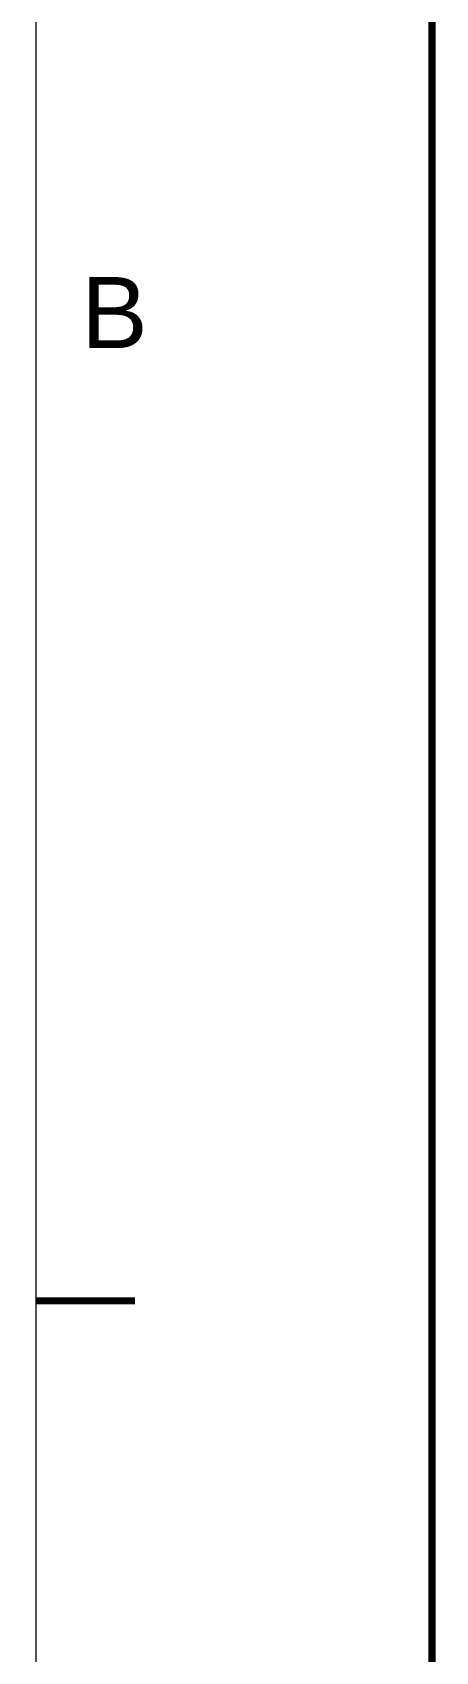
# Paper-space layout 'A722' of a CAD drawing. Header units: millimetres. Extents: x 0 to 593, y 0 to 419.
# Drawn here: x 582.32 to 592.5, y 275.54 to 316.5 of the extents above; entities that cross this region are included whole.
import ezdxf
from ezdxf.enums import TextEntityAlignment as Align

# ---------------------------------------------------------------- set-up
doc = ezdxf.new("R2010")
doc.units = ezdxf.units.MM
for name, color, linetype, lineweight in [('A-ANNO-DIMS', 81, 'Continuous', 18), ('G-ANNO-TEXT', 3, 'Continuous', 18), ('G-ANNO-TTLB', 3, 'Continuous', 18)]:
    doc.layers.add(name, color=color, linetype=linetype, lineweight=lineweight)
doc.layers.add('G-ANNO-NPLT', color=210, linetype='Continuous', lineweight=18, plot=False)
doc.styles.add('ARIAL', font='arial.ttf')

# ---------------------------------------------------------------- blocks, each defined once
blk = doc.blocks.new('1')
at = {"layer": 'G-ANNO-TTLB'}
blk.add_line((582.414, 9.999), (582.414, 408.415), dxfattribs=at)
at = {"layer": 'G-ANNO-TTLB', "const_width": 0.18, "flags": 128}
blk.add_lwpolyline([(584.914, 284.415), (582.414, 284.415)], dxfattribs=at)
at = {"layer": 'G-ANNO-TEXT', "style": 'ARIAL'}
blk.add_text('B', height=1.8, dxfattribs=at).set_placement((584.397, 309.415), align=Align.MIDDLE_CENTER)

psp = doc.layouts.new('A722')

# ---------------------------------------------------------------- linework, layer by layer
at = {"layer": 'G-ANNO-NPLT', "const_width": 0.18}
psp.add_lwpolyline([(592.414, -0.001), (592.414, 418.415)], dxfattribs=at)

# ---------------------------------------------------------------- block references
at = {"layer": 'A-ANNO-DIMS'}
psp.add_blockref('1', (0, 0), dxfattribs=at)

doc.saveas('drawing.dxf')
